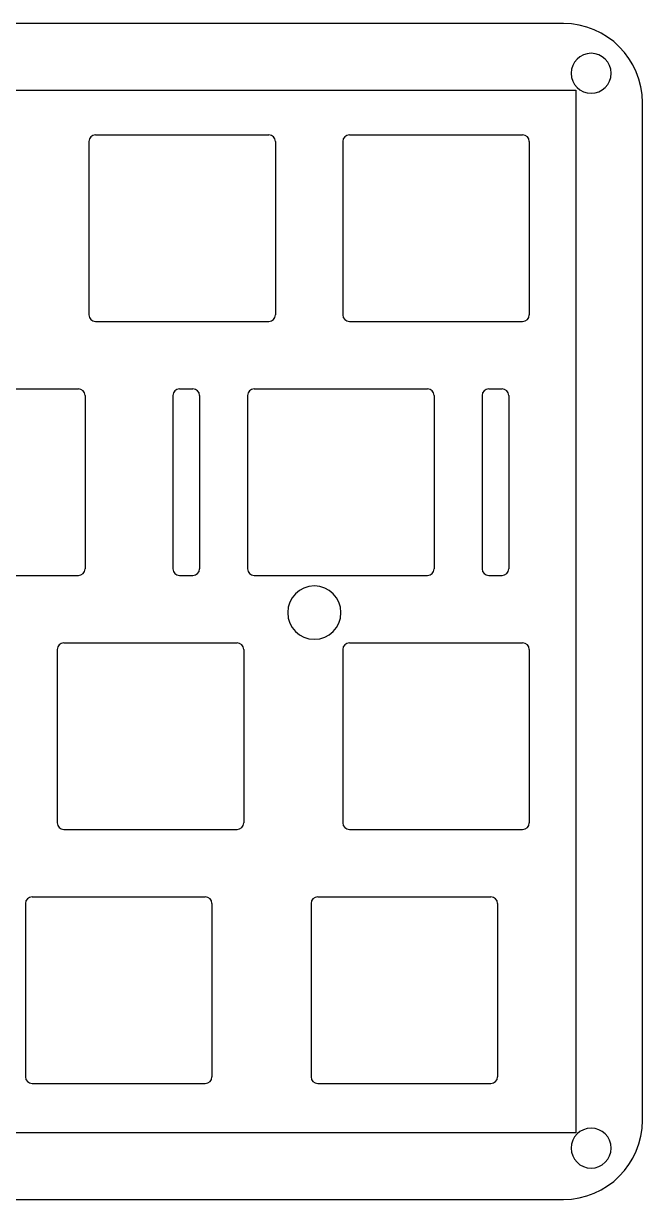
# Model space of a CAD drawing. Header units: inches. Extents: x 56 to 297, y 132 to 220.
# Drawn here: x 250.2 to 296.7, y 132.3 to 220.5 of the extents above; entities that cross this region are included whole.
import ezdxf

# ---------------------------------------------------------------- set-up
doc = ezdxf.new("R2010")
doc.units = ezdxf.units.IN
doc.header["$MEASUREMENT"] = 0
doc.layers.add('Top Plate', color=7, linetype='Continuous')

# ---------------------------------------------------------------- blocks, each defined once
blk = doc.blocks.new('block 3')
at = {"layer": 'Top Plate', "color": 7, "lineweight": 25, "true_color": 0xffffff}
blk.add_open_spline([(274.033, 176.304), (274.033, 175.199), (273.137, 174.304), (272.033, 174.304), (270.928, 174.304), (270.033, 175.199), (270.033, 176.304), (270.033, 177.408), (270.928, 178.304), (272.033, 178.304), (273.137, 178.304), (274.033, 177.408), (274.033, 176.304)], degree=3, knots=[0, 0, 0, 0, 1, 1, 1, 2, 2, 2, 3, 3, 3, 4, 4, 4, 4], dxfattribs=at)
blk = doc.blocks.new('block 4')
at = {"layer": 'Top Plate', "color": 7, "lineweight": 25, "true_color": 0xffffff}
for points in [[(294.306, 216.753), (294.306, 215.925), (293.635, 215.253), (292.806, 215.253), (291.978, 215.253), (291.306, 215.925), (291.306, 216.753), (291.306, 217.582), (291.978, 218.253), (292.806, 218.253), (293.635, 218.253), (294.306, 217.582), (294.306, 216.753)], [(294.306, 136.142), (294.306, 135.313), (293.635, 134.642), (292.806, 134.642), (291.978, 134.642), (291.306, 135.313), (291.306, 136.142), (291.306, 136.97), (291.978, 137.642), (292.806, 137.642), (293.635, 137.642), (294.306, 136.97), (294.306, 136.142)]]:
    blk.add_open_spline(points, degree=3, knots=[0, 0, 0, 0, 1, 1, 1, 2, 2, 2, 3, 3, 3, 4, 4, 4, 4], dxfattribs=at)
blk = doc.blocks.new('block 2')
at = {"layer": 'Top Plate'}
for name in ['block 4', 'block 3']:
    blk.add_blockref(name, (0, 0), dxfattribs=at)
blk = doc.blocks.new('block 5')
at = {"layer": 'Top Plate', "color": 7, "lineweight": 25, "true_color": 0xffffff}
blk.add_lwpolyline([(291.659, 137.289), (61.119, 137.289), (61.119, 215.489), (291.659, 215.489), (291.659, 137.289)], dxfattribs=at)
blk.add_open_spline([(290.719, 132.289), (290.719, 132.289), (62.059, 132.289), (62.059, 132.289), (58.778, 132.289), (56.119, 134.948), (56.119, 138.229), (56.119, 138.229), (56.119, 214.549), (56.119, 214.549), (56.119, 217.829), (58.778, 220.489), (62.059, 220.489), (62.059, 220.489), (290.719, 220.489), (290.719, 220.489), (293.999, 220.489), (296.659, 217.829), (296.659, 214.549), (296.659, 214.549), (296.659, 138.229), (296.659, 138.229), (296.659, 134.948), (293.999, 132.289), (290.719, 132.289)], degree=3, knots=[0, 0, 0, 0, 1, 1, 1, 2, 2, 2, 3, 3, 3, 4, 4, 4, 5, 5, 5, 6, 6, 6, 7, 7, 7, 8, 8, 8, 8], dxfattribs=at)
blk = doc.blocks.new('block 87')
at = {"layer": 'Top Plate', "color": 7, "lineweight": 25, "true_color": 0xffffff}
blk.add_lwpolyline([(255.614, 212.14), (268.614, 212.14)], dxfattribs=at)
blk = doc.blocks.new('block 88')
at = {"layer": 'Top Plate', "color": 7, "lineweight": 25, "true_color": 0xffffff}
blk.add_lwpolyline([(255.614, 198.14), (268.614, 198.14)], dxfattribs=at)
blk = doc.blocks.new('block 89')
at = {"layer": 'Top Plate', "color": 7, "lineweight": 25, "true_color": 0xffffff}
blk.add_lwpolyline([(255.114, 211.64), (255.114, 198.64)], dxfattribs=at)
blk = doc.blocks.new('block 90')
at = {"layer": 'Top Plate', "color": 7, "lineweight": 25, "true_color": 0xffffff}
blk.add_lwpolyline([(269.114, 211.64), (269.114, 198.64)], dxfattribs=at)
blk = doc.blocks.new('block 91')
at = {"layer": 'Top Plate', "color": 7, "lineweight": 25, "true_color": 0xffffff}
blk.add_open_spline([(255.614, 212.14), (255.338, 212.14), (255.114, 211.916), (255.114, 211.64)], degree=3, dxfattribs=at)
blk = doc.blocks.new('block 92')
at = {"layer": 'Top Plate', "color": 7, "lineweight": 25, "true_color": 0xffffff}
blk.add_open_spline([(269.114, 211.64), (269.114, 211.916), (268.89, 212.14), (268.614, 212.14)], degree=3, dxfattribs=at)
blk = doc.blocks.new('block 93')
at = {"layer": 'Top Plate', "color": 7, "lineweight": 25, "true_color": 0xffffff}
blk.add_open_spline([(255.114, 198.64), (255.114, 198.364), (255.338, 198.14), (255.614, 198.14)], degree=3, dxfattribs=at)
blk = doc.blocks.new('block 94')
at = {"layer": 'Top Plate', "color": 7, "lineweight": 25, "true_color": 0xffffff}
blk.add_open_spline([(268.614, 198.14), (268.89, 198.14), (269.114, 198.364), (269.114, 198.64)], degree=3, dxfattribs=at)
blk = doc.blocks.new('block 95')
at = {"layer": 'Top Plate', "color": 7, "lineweight": 25, "true_color": 0xffffff}
blk.add_lwpolyline([(274.664, 212.14), (287.664, 212.14)], dxfattribs=at)
blk = doc.blocks.new('block 96')
at = {"layer": 'Top Plate', "color": 7, "lineweight": 25, "true_color": 0xffffff}
blk.add_lwpolyline([(274.664, 198.14), (287.664, 198.14)], dxfattribs=at)
blk = doc.blocks.new('block 97')
at = {"layer": 'Top Plate', "color": 7, "lineweight": 25, "true_color": 0xffffff}
blk.add_lwpolyline([(274.164, 211.64), (274.164, 198.64)], dxfattribs=at)
blk = doc.blocks.new('block 98')
at = {"layer": 'Top Plate', "color": 7, "lineweight": 25, "true_color": 0xffffff}
blk.add_lwpolyline([(288.164, 211.64), (288.164, 198.64)], dxfattribs=at)
blk = doc.blocks.new('block 99')
at = {"layer": 'Top Plate', "color": 7, "lineweight": 25, "true_color": 0xffffff}
blk.add_open_spline([(274.664, 212.14), (274.388, 212.14), (274.164, 211.916), (274.164, 211.64)], degree=3, dxfattribs=at)
blk = doc.blocks.new('block 100')
at = {"layer": 'Top Plate', "color": 7, "lineweight": 25, "true_color": 0xffffff}
blk.add_open_spline([(288.164, 211.64), (288.164, 211.916), (287.94, 212.14), (287.664, 212.14)], degree=3, dxfattribs=at)
blk = doc.blocks.new('block 101')
at = {"layer": 'Top Plate', "color": 7, "lineweight": 25, "true_color": 0xffffff}
blk.add_open_spline([(274.164, 198.64), (274.164, 198.364), (274.388, 198.14), (274.664, 198.14)], degree=3, dxfattribs=at)
blk = doc.blocks.new('block 102')
at = {"layer": 'Top Plate', "color": 7, "lineweight": 25, "true_color": 0xffffff}
blk.add_open_spline([(287.664, 198.14), (287.94, 198.14), (288.164, 198.364), (288.164, 198.64)], degree=3, dxfattribs=at)
blk = doc.blocks.new('block 175')
at = {"layer": 'Top Plate', "color": 7, "lineweight": 25, "true_color": 0xffffff}
blk.add_lwpolyline([(241.326, 193.09), (254.326, 193.09)], dxfattribs=at)
blk = doc.blocks.new('block 176')
at = {"layer": 'Top Plate', "color": 7, "lineweight": 25, "true_color": 0xffffff}
blk.add_lwpolyline([(241.326, 179.09), (254.326, 179.09)], dxfattribs=at)
blk = doc.blocks.new('block 178')
at = {"layer": 'Top Plate', "color": 7, "lineweight": 25, "true_color": 0xffffff}
blk.add_lwpolyline([(254.826, 192.59), (254.826, 179.59)], dxfattribs=at)
blk = doc.blocks.new('block 180')
at = {"layer": 'Top Plate', "color": 7, "lineweight": 25, "true_color": 0xffffff}
blk.add_open_spline([(254.826, 192.59), (254.826, 192.866), (254.603, 193.09), (254.326, 193.09)], degree=3, dxfattribs=at)
blk = doc.blocks.new('block 182')
at = {"layer": 'Top Plate', "color": 7, "lineweight": 25, "true_color": 0xffffff}
blk.add_open_spline([(254.326, 179.09), (254.603, 179.09), (254.826, 179.314), (254.826, 179.59)], degree=3, dxfattribs=at)
blk = doc.blocks.new('block 183')
at = {"layer": 'Top Plate', "color": 7, "lineweight": 25, "true_color": 0xffffff}
blk.add_lwpolyline([(267.52, 193.09), (280.52, 193.09)], dxfattribs=at)
blk = doc.blocks.new('block 184')
at = {"layer": 'Top Plate', "color": 7, "lineweight": 25, "true_color": 0xffffff}
blk.add_lwpolyline([(267.52, 179.09), (280.52, 179.09)], dxfattribs=at)
blk = doc.blocks.new('block 185')
at = {"layer": 'Top Plate', "color": 7, "lineweight": 25, "true_color": 0xffffff}
blk.add_lwpolyline([(267.02, 192.59), (267.02, 179.59)], dxfattribs=at)
blk = doc.blocks.new('block 186')
at = {"layer": 'Top Plate', "color": 7, "lineweight": 25, "true_color": 0xffffff}
blk.add_lwpolyline([(281.02, 192.59), (281.02, 179.59)], dxfattribs=at)
blk = doc.blocks.new('block 187')
at = {"layer": 'Top Plate', "color": 7, "lineweight": 25, "true_color": 0xffffff}
blk.add_open_spline([(267.52, 193.09), (267.244, 193.09), (267.02, 192.866), (267.02, 192.59)], degree=3, dxfattribs=at)
blk = doc.blocks.new('block 188')
at = {"layer": 'Top Plate', "color": 7, "lineweight": 25, "true_color": 0xffffff}
blk.add_open_spline([(281.02, 192.59), (281.02, 192.866), (280.796, 193.09), (280.52, 193.09)], degree=3, dxfattribs=at)
blk = doc.blocks.new('block 189')
at = {"layer": 'Top Plate', "color": 7, "lineweight": 25, "true_color": 0xffffff}
blk.add_open_spline([(267.02, 179.59), (267.02, 179.314), (267.244, 179.09), (267.52, 179.09)], degree=3, dxfattribs=at)
blk = doc.blocks.new('block 190')
at = {"layer": 'Top Plate', "color": 7, "lineweight": 25, "true_color": 0xffffff}
blk.add_open_spline([(280.52, 179.09), (280.796, 179.09), (281.02, 179.314), (281.02, 179.59)], degree=3, dxfattribs=at)
blk = doc.blocks.new('block 191')
at = {"layer": 'Top Plate', "color": 7, "lineweight": 25, "true_color": 0xffffff}
blk.add_lwpolyline([(285.12, 193.09), (286.12, 193.09)], dxfattribs=at)
blk = doc.blocks.new('block 192')
at = {"layer": 'Top Plate', "color": 7, "lineweight": 25, "true_color": 0xffffff}
blk.add_lwpolyline([(285.12, 179.09), (286.12, 179.09)], dxfattribs=at)
blk = doc.blocks.new('block 193')
at = {"layer": 'Top Plate', "color": 7, "lineweight": 25, "true_color": 0xffffff}
blk.add_lwpolyline([(284.62, 192.59), (284.62, 179.59)], dxfattribs=at)
blk = doc.blocks.new('block 194')
at = {"layer": 'Top Plate', "color": 7, "lineweight": 25, "true_color": 0xffffff}
blk.add_lwpolyline([(286.62, 192.59), (286.62, 179.59)], dxfattribs=at)
blk = doc.blocks.new('block 195')
at = {"layer": 'Top Plate', "color": 7, "lineweight": 25, "true_color": 0xffffff}
blk.add_open_spline([(285.12, 193.09), (284.844, 193.09), (284.62, 192.866), (284.62, 192.59)], degree=3, dxfattribs=at)
blk = doc.blocks.new('block 196')
at = {"layer": 'Top Plate', "color": 7, "lineweight": 25, "true_color": 0xffffff}
blk.add_open_spline([(286.62, 192.59), (286.62, 192.866), (286.396, 193.09), (286.12, 193.09)], degree=3, dxfattribs=at)
blk = doc.blocks.new('block 197')
at = {"layer": 'Top Plate', "color": 7, "lineweight": 25, "true_color": 0xffffff}
blk.add_open_spline([(284.62, 179.59), (284.62, 179.314), (284.844, 179.09), (285.12, 179.09)], degree=3, dxfattribs=at)
blk = doc.blocks.new('block 198')
at = {"layer": 'Top Plate', "color": 7, "lineweight": 25, "true_color": 0xffffff}
blk.add_open_spline([(286.12, 179.09), (286.396, 179.09), (286.62, 179.314), (286.62, 179.59)], degree=3, dxfattribs=at)
blk = doc.blocks.new('block 199')
at = {"layer": 'Top Plate', "color": 7, "lineweight": 25, "true_color": 0xffffff}
blk.add_lwpolyline([(261.92, 193.09), (262.92, 193.09)], dxfattribs=at)
blk = doc.blocks.new('block 200')
at = {"layer": 'Top Plate', "color": 7, "lineweight": 25, "true_color": 0xffffff}
blk.add_lwpolyline([(261.92, 179.09), (262.92, 179.09)], dxfattribs=at)
blk = doc.blocks.new('block 201')
at = {"layer": 'Top Plate', "color": 7, "lineweight": 25, "true_color": 0xffffff}
blk.add_lwpolyline([(261.42, 192.59), (261.42, 179.59)], dxfattribs=at)
blk = doc.blocks.new('block 202')
at = {"layer": 'Top Plate', "color": 7, "lineweight": 25, "true_color": 0xffffff}
blk.add_lwpolyline([(263.42, 192.59), (263.42, 179.59)], dxfattribs=at)
blk = doc.blocks.new('block 203')
at = {"layer": 'Top Plate', "color": 7, "lineweight": 25, "true_color": 0xffffff}
blk.add_open_spline([(261.92, 193.09), (261.644, 193.09), (261.42, 192.866), (261.42, 192.59)], degree=3, dxfattribs=at)
blk = doc.blocks.new('block 204')
at = {"layer": 'Top Plate', "color": 7, "lineweight": 25, "true_color": 0xffffff}
blk.add_open_spline([(263.42, 192.59), (263.42, 192.866), (263.196, 193.09), (262.92, 193.09)], degree=3, dxfattribs=at)
blk = doc.blocks.new('block 205')
at = {"layer": 'Top Plate', "color": 7, "lineweight": 25, "true_color": 0xffffff}
blk.add_open_spline([(261.42, 179.59), (261.42, 179.314), (261.644, 179.09), (261.92, 179.09)], degree=3, dxfattribs=at)
blk = doc.blocks.new('block 206')
at = {"layer": 'Top Plate', "color": 7, "lineweight": 25, "true_color": 0xffffff}
blk.add_open_spline([(262.92, 179.09), (263.196, 179.09), (263.42, 179.314), (263.42, 179.59)], degree=3, dxfattribs=at)
blk = doc.blocks.new('block 295')
at = {"layer": 'Top Plate', "color": 7, "lineweight": 25, "true_color": 0xffffff}
blk.add_lwpolyline([(253.233, 174.04), (266.233, 174.04)], dxfattribs=at)
blk = doc.blocks.new('block 296')
at = {"layer": 'Top Plate', "color": 7, "lineweight": 25, "true_color": 0xffffff}
blk.add_lwpolyline([(253.233, 160.04), (266.233, 160.04)], dxfattribs=at)
blk = doc.blocks.new('block 297')
at = {"layer": 'Top Plate', "color": 7, "lineweight": 25, "true_color": 0xffffff}
blk.add_lwpolyline([(252.733, 173.54), (252.733, 160.54)], dxfattribs=at)
blk = doc.blocks.new('block 298')
at = {"layer": 'Top Plate', "color": 7, "lineweight": 25, "true_color": 0xffffff}
blk.add_lwpolyline([(266.733, 173.54), (266.733, 160.54)], dxfattribs=at)
blk = doc.blocks.new('block 299')
at = {"layer": 'Top Plate', "color": 7, "lineweight": 25, "true_color": 0xffffff}
blk.add_open_spline([(253.233, 174.04), (252.956, 174.04), (252.733, 173.816), (252.733, 173.54)], degree=3, dxfattribs=at)
blk = doc.blocks.new('block 300')
at = {"layer": 'Top Plate', "color": 7, "lineweight": 25, "true_color": 0xffffff}
blk.add_open_spline([(266.733, 173.54), (266.733, 173.816), (266.509, 174.04), (266.233, 174.04)], degree=3, dxfattribs=at)
blk = doc.blocks.new('block 301')
at = {"layer": 'Top Plate', "color": 7, "lineweight": 25, "true_color": 0xffffff}
blk.add_open_spline([(252.733, 160.54), (252.733, 160.264), (252.956, 160.04), (253.233, 160.04)], degree=3, dxfattribs=at)
blk = doc.blocks.new('block 302')
at = {"layer": 'Top Plate', "color": 7, "lineweight": 25, "true_color": 0xffffff}
blk.add_open_spline([(266.233, 160.04), (266.509, 160.04), (266.733, 160.264), (266.733, 160.54)], degree=3, dxfattribs=at)
blk = doc.blocks.new('block 303')
at = {"layer": 'Top Plate', "color": 7, "lineweight": 25, "true_color": 0xffffff}
blk.add_lwpolyline([(274.664, 174.04), (287.664, 174.04)], dxfattribs=at)
blk = doc.blocks.new('block 304')
at = {"layer": 'Top Plate', "color": 7, "lineweight": 25, "true_color": 0xffffff}
blk.add_lwpolyline([(274.664, 160.04), (287.664, 160.04)], dxfattribs=at)
blk = doc.blocks.new('block 305')
at = {"layer": 'Top Plate', "color": 7, "lineweight": 25, "true_color": 0xffffff}
blk.add_lwpolyline([(274.164, 173.54), (274.164, 160.54)], dxfattribs=at)
blk = doc.blocks.new('block 306')
at = {"layer": 'Top Plate', "color": 7, "lineweight": 25, "true_color": 0xffffff}
blk.add_lwpolyline([(288.164, 173.54), (288.164, 160.54)], dxfattribs=at)
blk = doc.blocks.new('block 307')
at = {"layer": 'Top Plate', "color": 7, "lineweight": 25, "true_color": 0xffffff}
blk.add_open_spline([(274.664, 174.04), (274.388, 174.04), (274.164, 173.816), (274.164, 173.54)], degree=3, dxfattribs=at)
blk = doc.blocks.new('block 308')
at = {"layer": 'Top Plate', "color": 7, "lineweight": 25, "true_color": 0xffffff}
blk.add_open_spline([(288.164, 173.54), (288.164, 173.816), (287.94, 174.04), (287.664, 174.04)], degree=3, dxfattribs=at)
blk = doc.blocks.new('block 309')
at = {"layer": 'Top Plate', "color": 7, "lineweight": 25, "true_color": 0xffffff}
blk.add_open_spline([(274.164, 160.54), (274.164, 160.264), (274.388, 160.04), (274.664, 160.04)], degree=3, dxfattribs=at)
blk = doc.blocks.new('block 310')
at = {"layer": 'Top Plate', "color": 7, "lineweight": 25, "true_color": 0xffffff}
blk.add_open_spline([(287.664, 160.04), (287.94, 160.04), (288.164, 160.264), (288.164, 160.54)], degree=3, dxfattribs=at)
blk = doc.blocks.new('block 391')
at = {"layer": 'Top Plate', "color": 7, "lineweight": 25, "true_color": 0xffffff}
blk.add_lwpolyline([(250.851, 154.99), (263.851, 154.99)], dxfattribs=at)
blk = doc.blocks.new('block 392')
at = {"layer": 'Top Plate', "color": 7, "lineweight": 25, "true_color": 0xffffff}
blk.add_lwpolyline([(250.851, 140.99), (263.851, 140.99)], dxfattribs=at)
blk = doc.blocks.new('block 393')
at = {"layer": 'Top Plate', "color": 7, "lineweight": 25, "true_color": 0xffffff}
blk.add_lwpolyline([(250.351, 154.49), (250.351, 141.49)], dxfattribs=at)
blk = doc.blocks.new('block 394')
at = {"layer": 'Top Plate', "color": 7, "lineweight": 25, "true_color": 0xffffff}
blk.add_lwpolyline([(264.351, 154.49), (264.351, 141.49)], dxfattribs=at)
blk = doc.blocks.new('block 395')
at = {"layer": 'Top Plate', "color": 7, "lineweight": 25, "true_color": 0xffffff}
blk.add_open_spline([(250.851, 154.99), (250.575, 154.99), (250.351, 154.766), (250.351, 154.49)], degree=3, dxfattribs=at)
blk = doc.blocks.new('block 396')
at = {"layer": 'Top Plate', "color": 7, "lineweight": 25, "true_color": 0xffffff}
blk.add_open_spline([(264.351, 154.49), (264.351, 154.766), (264.128, 154.99), (263.851, 154.99)], degree=3, dxfattribs=at)
blk = doc.blocks.new('block 397')
at = {"layer": 'Top Plate', "color": 7, "lineweight": 25, "true_color": 0xffffff}
blk.add_open_spline([(250.351, 141.49), (250.351, 141.214), (250.575, 140.99), (250.851, 140.99)], degree=3, dxfattribs=at)
blk = doc.blocks.new('block 398')
at = {"layer": 'Top Plate', "color": 7, "lineweight": 25, "true_color": 0xffffff}
blk.add_open_spline([(263.851, 140.99), (264.128, 140.99), (264.351, 141.214), (264.351, 141.49)], degree=3, dxfattribs=at)
blk = doc.blocks.new('block 399')
at = {"layer": 'Top Plate', "color": 7, "lineweight": 25, "true_color": 0xffffff}
blk.add_lwpolyline([(272.283, 154.99), (285.283, 154.99)], dxfattribs=at)
blk = doc.blocks.new('block 400')
at = {"layer": 'Top Plate', "color": 7, "lineweight": 25, "true_color": 0xffffff}
blk.add_lwpolyline([(272.283, 140.99), (285.283, 140.99)], dxfattribs=at)
blk = doc.blocks.new('block 401')
at = {"layer": 'Top Plate', "color": 7, "lineweight": 25, "true_color": 0xffffff}
blk.add_lwpolyline([(271.783, 154.49), (271.783, 141.49)], dxfattribs=at)
blk = doc.blocks.new('block 402')
at = {"layer": 'Top Plate', "color": 7, "lineweight": 25, "true_color": 0xffffff}
blk.add_lwpolyline([(285.783, 154.49), (285.783, 141.49)], dxfattribs=at)
blk = doc.blocks.new('block 403')
at = {"layer": 'Top Plate', "color": 7, "lineweight": 25, "true_color": 0xffffff}
blk.add_open_spline([(272.283, 154.99), (272.006, 154.99), (271.783, 154.766), (271.783, 154.49)], degree=3, dxfattribs=at)
blk = doc.blocks.new('block 404')
at = {"layer": 'Top Plate', "color": 7, "lineweight": 25, "true_color": 0xffffff}
blk.add_open_spline([(285.783, 154.49), (285.783, 154.766), (285.559, 154.99), (285.283, 154.99)], degree=3, dxfattribs=at)
blk = doc.blocks.new('block 405')
at = {"layer": 'Top Plate', "color": 7, "lineweight": 25, "true_color": 0xffffff}
blk.add_open_spline([(271.783, 141.49), (271.783, 141.214), (272.006, 140.99), (272.283, 140.99)], degree=3, dxfattribs=at)
blk = doc.blocks.new('block 406')
at = {"layer": 'Top Plate', "color": 7, "lineweight": 25, "true_color": 0xffffff}
blk.add_open_spline([(285.283, 140.99), (285.559, 140.99), (285.783, 141.214), (285.783, 141.49)], degree=3, dxfattribs=at)
blk = doc.blocks.new('block 6')
at = {"layer": 'Top Plate'}
for name in ['block 91', 'block 87', 'block 92', 'block 99', 'block 95', 'block 100', 'block 89', 'block 90', 'block 97', 'block 98', 'block 93', 'block 94', 'block 101', 'block 102', 'block 88', 'block 96', 'block 175', 'block 180', 'block 178', 'block 203', 'block 201', 'block 199', 'block 204', 'block 202', 'block 187', 'block 185', 'block 183', 'block 188', 'block 186', 'block 195', 'block 193', 'block 191', 'block 196', 'block 194', 'block 176', 'block 182', 'block 205', 'block 200', 'block 206', 'block 189', 'block 184', 'block 190', 'block 197', 'block 192', 'block 198', 'block 299', 'block 295', 'block 300', 'block 307', 'block 303', 'block 308', 'block 297', 'block 298', 'block 305', 'block 306', 'block 301', 'block 302', 'block 309', 'block 310', 'block 296', 'block 304', 'block 395', 'block 393', 'block 391', 'block 396', 'block 394', 'block 403', 'block 401', 'block 399', 'block 404', 'block 402', 'block 397', 'block 398', 'block 405', 'block 406', 'block 392', 'block 400']:
    blk.add_blockref(name, (0, 0), dxfattribs=at)

msp = doc.modelspace()

# ---------------------------------------------------------------- block references
at = {"layer": 'Top Plate'}
for name in ['block 5', 'block 2', 'block 6']:
    msp.add_blockref(name, (0, 0), dxfattribs=at)

doc.saveas('drawing.dxf')
